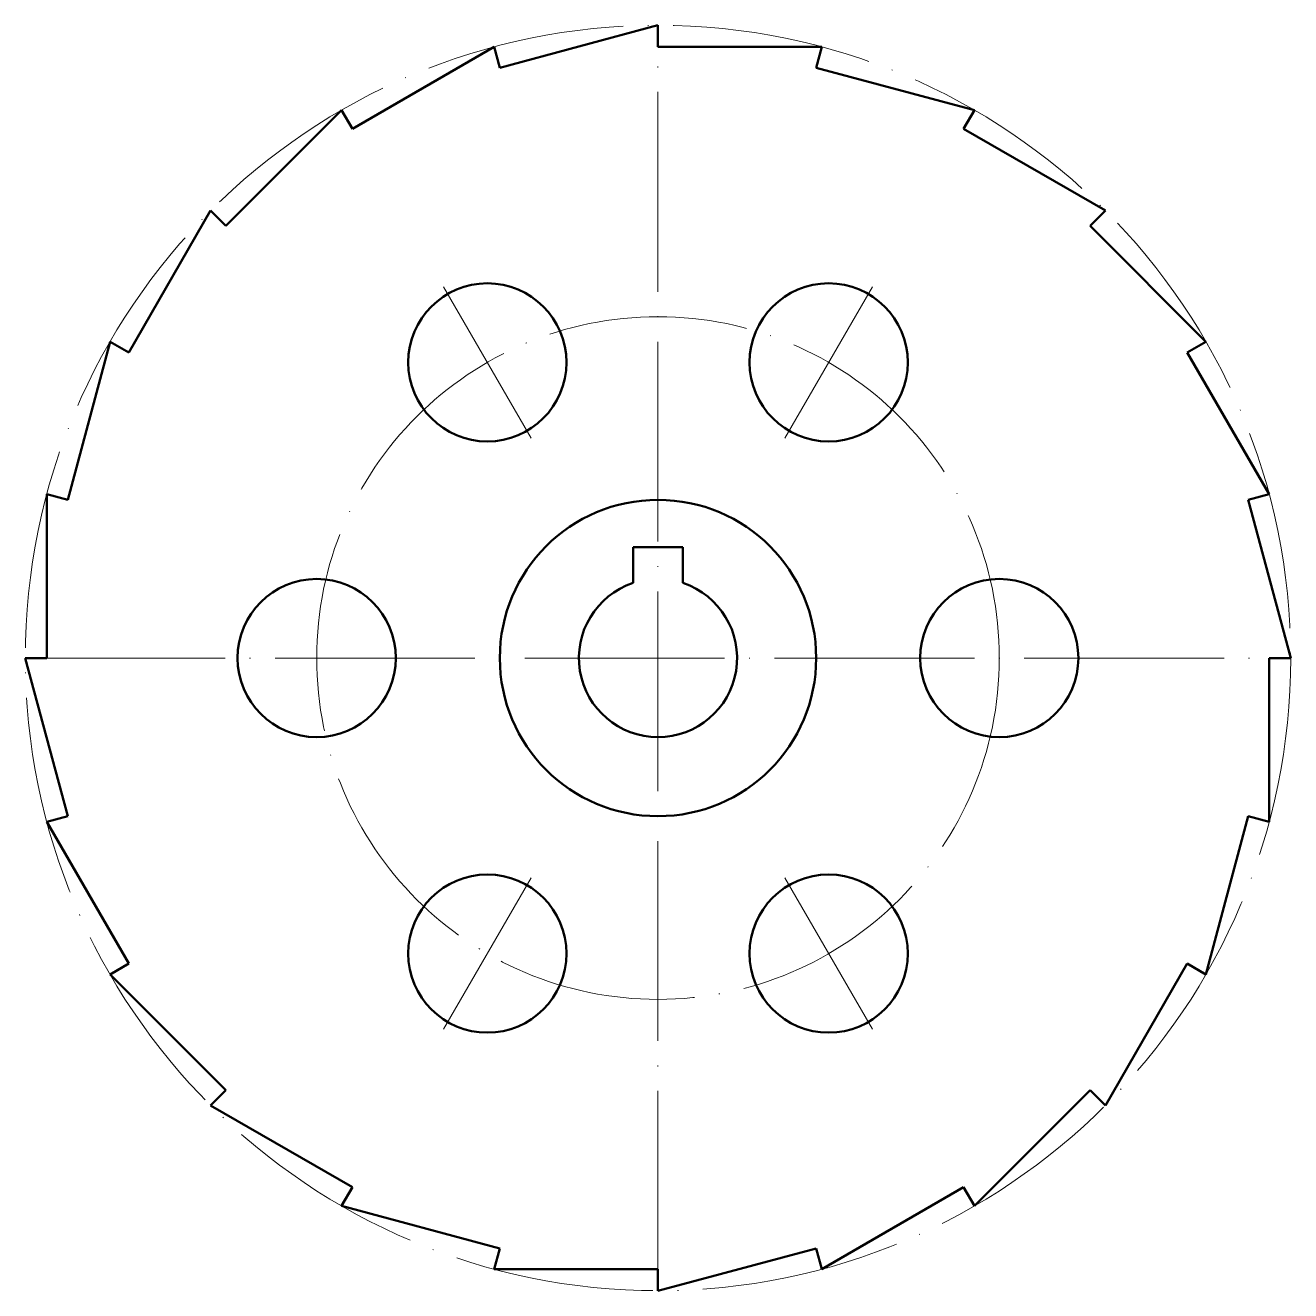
# Model space of a CAD drawing. Header units: millimetres. Extents: x 2684 to 2836, y 665 to 817.
import ezdxf

# ---------------------------------------------------------------- set-up
doc = ezdxf.new("R2010")
doc.units = ezdxf.units.MM
doc.linetypes.add('ACAD_ISO04W100', pattern=[30, 24, -2.95, 0.1, -2.95])
doc.layers.add('Contornos Visibles', color=7, linetype='Continuous', lineweight=50, true_color=0xffffff)
doc.layers.add('Ejes de revolución', color=6, linetype='ACAD_ISO04W100', lineweight=20, true_color=0xff00ff)

msp = doc.modelspace()

# ---------------------------------------------------------------- linework, layer by layer
at = {"layer": 'Contornos Visibles'}
for p, q in [((2759.85, 817.42), (2740.85, 812.33)), ((2759.85, 817.42), (2759.85, 814.83)), ((2740.18, 814.83), (2723.15, 805)), ((2740.85, 812.33), (2740.18, 814.83)), ((2779.52, 814.83), (2759.85, 814.83)), ((2778.85, 812.33), (2779.52, 814.83)), ((2797.85, 807.24), (2778.85, 812.33)), ((2721.85, 807.24), (2707.94, 793.33)), ((2723.15, 805), (2721.85, 807.24)), ((2796.56, 805), (2797.85, 807.24)), ((2813.59, 795.16), (2796.56, 805)), ((2706.11, 795.16), (2696.28, 778.13)), ((2707.94, 793.33), (2706.11, 795.16)), ((2811.76, 793.33), (2813.59, 795.16)), ((2825.67, 779.42), (2811.76, 793.33)), ((2694.03, 779.42), (2688.94, 760.42)), ((2696.28, 778.13), (2694.03, 779.42)), ((2823.43, 778.13), (2825.67, 779.42)), ((2833.26, 761.09), (2823.43, 778.13)), ((2686.44, 761.09), (2686.44, 741.42)), ((2688.94, 760.42), (2686.44, 761.09)), ((2830.76, 760.42), (2833.26, 761.09)), ((2835.85, 741.42), (2830.76, 760.42)), ((2756.85, 754.72), (2762.85, 754.72)), ((2756.85, 754.72), (2756.85, 750.44)), ((2762.85, 754.72), (2762.85, 750.44)), ((2683.85, 741.42), (2688.94, 722.42)), ((2686.44, 741.42), (2683.85, 741.42)), ((2833.26, 721.75), (2833.26, 741.42)), ((2833.26, 741.42), (2835.85, 741.42)), ((2688.94, 722.42), (2686.44, 721.75)), ((2825.67, 703.42), (2830.76, 722.42)), ((2830.76, 722.42), (2833.26, 721.75)), ((2686.44, 721.75), (2696.28, 704.72)), ((2696.28, 704.72), (2694.03, 703.42)), ((2813.59, 687.68), (2823.43, 704.72)), ((2823.43, 704.72), (2825.67, 703.42)), ((2694.03, 703.42), (2707.94, 689.51)), ((2707.94, 689.51), (2706.11, 687.68)), ((2797.85, 675.61), (2811.76, 689.51)), ((2811.76, 689.51), (2813.59, 687.68)), ((2706.11, 687.68), (2723.15, 677.85)), ((2723.15, 677.85), (2721.85, 675.61)), ((2779.52, 668.01), (2796.56, 677.85)), ((2796.56, 677.85), (2797.85, 675.61)), ((2721.85, 675.61), (2740.85, 670.51)), ((2740.85, 670.51), (2740.18, 668.01)), ((2759.85, 665.42), (2778.85, 670.51)), ((2778.85, 670.51), (2779.52, 668.01)), ((2740.18, 668.01), (2759.85, 668.01)), ((2759.85, 668.01), (2759.85, 665.42))]:
    msp.add_line(p, q, dxfattribs=at)
for centre, radius in [((2739.35, 776.93), 9.5), ((2780.35, 776.93), 9.5), ((2759.85, 741.42), 19), ((2718.85, 741.42), 9.5), ((2800.85, 741.42), 9.5), ((2739.35, 705.92), 9.5), ((2780.35, 705.92), 9.5)]:
    msp.add_circle(centre, radius, dxfattribs=at)
msp.add_arc((2759.85, 741.42), 9.5, 108.4085, 71.5915, dxfattribs=at)
at = {"layer": 'Ejes de revolución'}
for p, q in [((2759.85, 665.42), (2759.85, 817.42)), ((2744.6, 767.84), (2734.1, 786.02)), ((2775.1, 767.84), (2785.6, 786.02)), ((2683.85, 741.42), (2835.85, 741.42)), ((2744.6, 715.01), (2734.1, 696.82)), ((2775.1, 715.01), (2785.6, 696.82))]:
    msp.add_line(p, q, dxfattribs=at)
for radius in [76, 41]:
    msp.add_circle((2759.85, 741.42), radius, dxfattribs=at)

doc.saveas('drawing.dxf')
